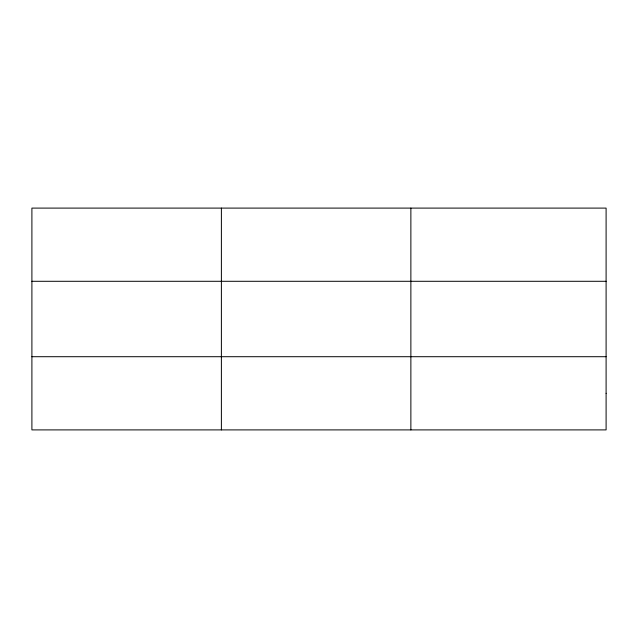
<?xml version="1.0" encoding="UTF-8"?>
<svg xmlns="http://www.w3.org/2000/svg" width="638" height="638" viewBox="0 0 638 638"><rect width="100%" height="100%" fill="white"/><g stroke="black" fill="none" stroke-linecap="round" stroke-linejoin="round"><path stroke-width="0.96" d="M221.386 429.9L221.386 208.1M410.872 429.9L410.872 208.1M31.9 281.294L606.1 281.294M31.9 356.706L606.1 356.706M606.1 393.303L606.1 429.9L31.9 429.9L31.9 208.1L606.1 208.1L606.1 393.303"/></g></svg>
